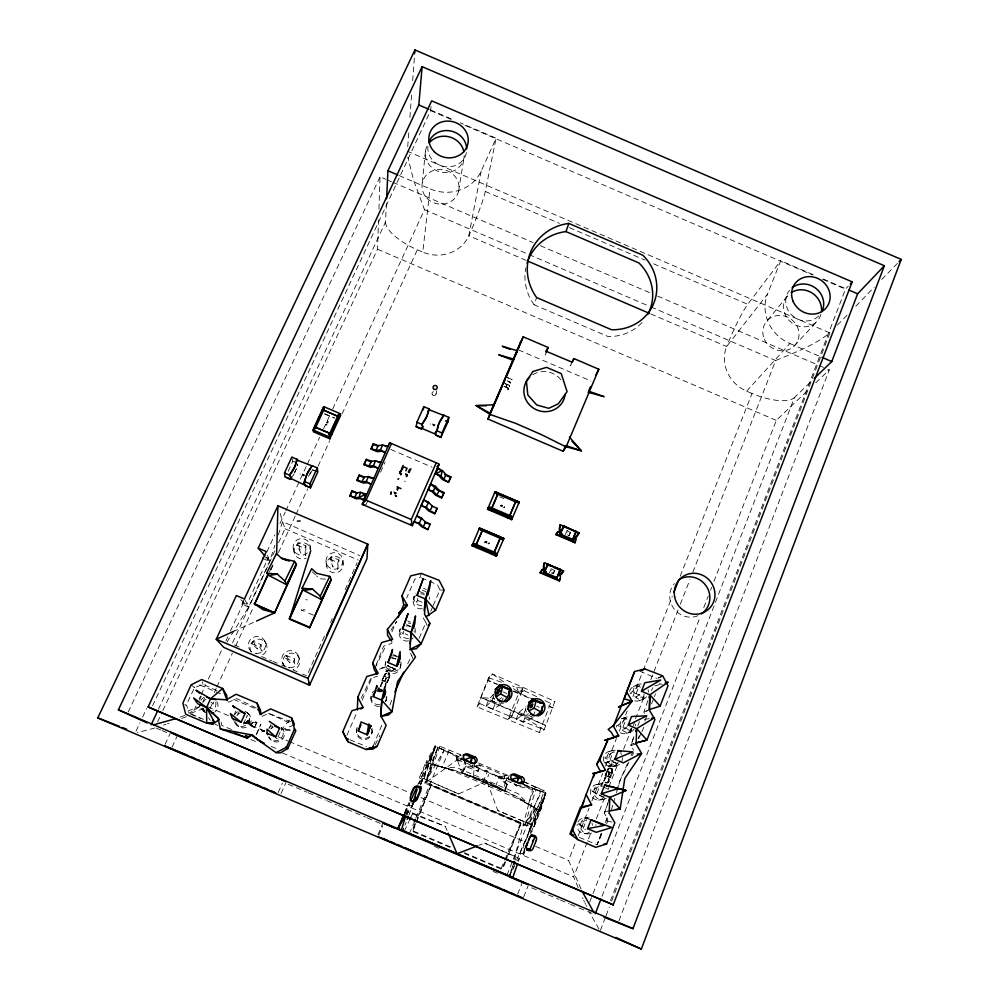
<?xml version="1.0" encoding="UTF-8"?>
<svg xmlns="http://www.w3.org/2000/svg" width="999" height="999" viewBox="0 0 999 999"><rect width="100%" height="100%" fill="white"/><g stroke="black" fill="none" stroke-linecap="round" stroke-linejoin="round"><path stroke-width="0.75" stroke-dasharray="5 3.75" d="M606.193 782.542L608.641 782.492L609.14 778.296L608.641 782.492L606.618 783.079M606.843 771.403L609.04 768.568L612.512 769.068L612.075 773.638L612.512 769.068L610.864 768.169L612.512 769.068L612.262 772.602M294.63 658.965L294.58 665.097L293.444 661.613L294.63 658.965L286.701 655.594L285.514 658.229L290.047 662.824L286.701 655.594M501.148 505.856L501.336 504.957L500.337 505.993C501.411 503.571 501.585 507.305 500.686 505.606L501.336 504.957M464.947 759.377L462.525 772.976L463.261 773.813L503.833 791.158L506.918 784.615L513.286 780.881M608.653 768.78L607.33 771.203C611.113 775.773 614.185 770.479 610.539 768.593M389.473 677.472L389.585 674.013L388.161 673.201L389.935 675.212L389.448 677.597L389.585 674.013L386.276 673.588L383.753 676.286L388.986 678.658L389.448 677.597M162.837 710.639L377.522 249.213L378.546 219.942M378.921 209.166L380.057 176.811L385.789 179.271M608.641 782.492L608.653 778.571M305.931 545.891L305.519 555.606L304.77 548.451L305.931 545.891L298.114 542.557L296.953 545.104L301.049 553.371L298.114 542.557M433.816 425.749L433.878 424.338L433.991 425.824L435.015 424.825L433.991 425.824M476.436 765.409L480.669 765.734L478.334 767.319L478.159 771.328L465.546 766.508L465.059 760.801M509.665 385.252C508.766 388.311 509.902 385.964 509.24 385.589M158.404 709.29L385.514 221.99L386.463 201.81M338.998 560.014L337.849 562.574L337.512 569.268L338.998 560.014L331.193 556.68L330.045 559.24L333.042 567.032L331.193 556.68M388.648 677.959C375.861 673.276 396.765 681.33 387.212 673.476M303.334 475.886L303.421 474.438L303.334 475.886L304.583 474.925L303.509 475.674M325.949 424.925L327.023 424.775L325.724 424.775M385.639 685.002L385.389 683.391L385.264 687.262L385.639 685.002L384.627 686.85M485.714 541.371C485.314 544.393 486.401 539.31 484.84 542.307L485.689 541.421M510.614 383.329L507.967 381.131L510.327 382.492L510.227 383.791L509.44 381.531L510.714 382.567M460.089 761.051L456.468 759.34L456.743 755.569L456.468 759.34L458.066 761.176L460.826 760.576L462.112 758.478L458.066 761.176L456.743 755.569L435.552 746.29L419.418 777.771L422.565 779.882L426.361 779.882L458.691 793.918L486.688 781.293L452.859 769.792L425.874 762.412L419.418 777.771L424.026 778.708L458.691 793.918M407.729 146.641L408.878 131.294M409.902 117.482L411.625 94.455M412.662 80.644L414.722 53.022M433.566 424.75L432.767 423.863L433.129 425.099M326.473 423.014L327.21 422.39L327.909 423.214L327.585 422.315M303.097 474.862L302.647 474.1M501.885 506.443L502.41 506.88M486.176 542.12L487.1 541.795L486.301 542.332L486.925 543.206M425.412 151.486L421.965 185.714M532.18 831.73L529.408 829.595L531.031 824.699L497.814 810.576L486.85 781.343L518.943 797.677L540.297 811.263L534.253 826.51L529.408 829.595L527.559 836.85M152.572 705.806L430.656 110.602L431.081 106.431M433.391 424.712L433.454 424.275M370.879 698.039L371.091 696.216M385.514 221.99A36.451 13.174 26 0 0 417.332 249.762L422.752 252.085L430.02 188.848A39.136 36.239 14.1 0 0 481.181 171.104L496.103 138.224L460.327 122.827M504.557 386.625L508.466 388.224L507.679 390.284L508.466 388.224L503.409 386.039M389.36 675.911L389.585 674.013L388.673 677.834M302.909 474.825L302.297 473.951L302.647 475.212M506.918 784.615L496.166 775.349L505.856 780.244L503.346 790.546L473.364 777.16L474.712 762.761L505.094 775.699L507.155 775.174L506.593 778.034L503.908 778.783L471.903 765.346M504.645 507.005L504.358 506.393M488.761 543.931L488.136 543.643L489.16 542.944M381.943 691.345L377.997 689.66L379.108 687.037L378.746 689.41L382.28 690.921L378.746 689.41M458.591 191.071L464.073 157.243M379.108 687.037L377.997 689.66M430.507 423.863L430.619 424.188M371.965 733.016L372.177 731.718M382.043 680.331C386.526 673.089 379.92 681.131 384.802 680.956C388.923 674.675 382.804 681.83 386.963 681.867L388.611 679.47L387.287 682.579L382.043 680.331L383.329 677.372M385.227 664.435L385.639 662.137M611.937 771.765L612.512 769.068L611.488 772.976M300.012 473.813L300.087 474.3M382.255 682.542L380.419 686.213L382.18 687.187M383.728 676.423L385.164 673.613L387.425 672.976M436.039 394.056L436.638 390.821M386.276 673.588L384.465 674.662L384.74 675.574L384.74 674.2M481.181 171.104L468.843 235.776A35.215 32.955 13.7 0 1 422.752 252.085M384.802 680.956L385.914 678.321M526.123 260.389L468.843 235.776A36.513 3.097 -67.7 0 0 485.277 191.446L496.103 138.224M608.728 780.107L607.255 782.329A2.323 2.26 73.3 0 1 605.631 782.429L603.633 781.368L604.919 777.185L605.819 776.872L603.633 781.368L605.968 777.434L605.319 777.634M612.137 770.903L612.512 769.068M251.348 723.313L251.411 726.011L254.545 727.796L256.968 722.414L252.859 721.678L250.737 724.937L251.411 726.011M386.963 681.867L388.062 679.245M477.01 706.842L479.707 703.558L480.994 697.527L488.049 680.456L492.345 673.975L554.932 701.41L544.13 729.72L539.31 732.517L477.01 706.842L488.561 677.709L492.345 673.975L506.018 683.491M387.287 682.579L382.055 680.207M403.783 631.218L403.159 634.065L401.748 632.392L407.829 634.977M399.313 631.98L399.925 629.208M421.153 573.389L420.229 577.385L414.822 579.233L406.68 597.964M417.869 598.251L416.895 602.335L415.946 599.637L423.201 602.734M386.251 699.899L386.675 698.101M386.076 700.661L386.513 698.888M413.249 599.85L414.26 595.841M516.545 785.102L514.31 783.99L516.083 785.888L540.696 791.308L545.841 793.306L519.967 853.371L523.114 854.257L524.6 848.451M508.091 389.735L508.304 388.249M460.964 754.957L458.379 756.518L437.924 747.352L424.887 783.129L426.136 782.329L430.869 764.073L437.924 747.352L439.835 746.228L460.964 754.957L459.727 758.066L424.887 783.129L524.637 825.611L527.897 825.649L537.05 809.277L544.318 790.958L525.124 782.254M510.027 874.737L512.387 865.808M513.961 859.864L532.854 788.423L521.428 783.728M403.584 827.971L402.822 830.768L406.143 822.177M407.055 815.384L408.204 811.188L413.598 803.146M486.85 781.343L518.843 798.513L540.297 811.263L545.554 792.644L536.475 809.527L529.408 829.595L531.406 834.952M400.224 667.869L400.861 665.621M611.388 809.914L613.086 804.145M613.511 802.709L614.785 798.388M616.483 792.632L620.292 779.67L628.508 761.388M540.571 810.451L545.841 793.306L532.854 788.423L518.469 785.464L516.083 785.888L514.885 781.63M524.962 784.889L535.851 789.422L524.637 825.611L541.645 791.42L544.318 790.958M406.181 814.585L407.043 811.787L408.204 811.188L445.267 826.36L447.614 831.817M409.091 802.509L407.842 805.281L411.65 807.042L413.037 802.597M503.346 790.546L495.616 786.563L461.875 772.926L457.342 759.752L458.379 756.518M536.688 696.665L524.188 690.709L523.314 688.099L518.893 692.869L508.066 719.205L511.476 716.932L523.314 688.099L516.695 687.512L512.475 686.038M501.76 506.143L502.572 505.482L501.648 505.806M226.948 642.182L248.626 607.117L269.63 561.401L274.925 545.204M278.296 534.902L282.617 521.653L279.645 511.538M457.117 756.917L435.552 746.29L429.695 764.085L435.289 745.666L425.874 762.412L452.347 769.942L486.688 781.293M616.87 789.959L620.292 779.67L628.97 762.175M254.545 727.796L256.243 722.764L255.482 721.827L252.547 722.539L250.737 724.937L254.545 727.796L250.737 724.937L253.709 726.773M426.136 782.329L433.329 764.41L450.374 769.854L520.192 799.749L535.402 808.166L527.897 825.649L426.136 782.329L437.924 747.352M433.216 605.544L439.922 589.947L437.55 584.777L438.698 581.406M606.555 823.825L607.804 821.091L607.13 817.944L604.37 813.236L608.366 801.747M641.995 322.54A45.979 43.219 25.4 0 1 608.016 336.501L534.115 304.782L536.6 297.552M382.692 682.242L380.419 686.213L381.855 682.08L382.667 682.367M608.853 800.286L604.37 813.236L609.19 813.111M518.419 861.35L519.43 858.441L484.59 843.094L478.808 845.329M647.876 700.599L643.831 712.15L645.192 714.447M495.616 786.563L499.1 776.735L508.878 778.92M424.026 778.708L429.545 763.248M439.835 746.228L433.329 764.41L450.374 769.854M243.381 724.138L247.265 715.546L246.229 717.931M379.383 669.23L388.074 666.321L394.742 668.606L392.245 671.053L385.914 671.303L388.174 670.704L389.198 668.331L388.074 666.321L378.396 668.643M519.967 853.371L524.25 853.783L523.114 854.257L524.737 849.899M531.231 832.492L545.841 793.306L529.408 829.595M601.361 833.453L597.165 844.729L579.245 837.374M601.398 833.228L597.215 844.33L602.197 833.391M512.949 865.771L509.14 875.836L514.41 866.408M515.122 860.014L516.208 857.142L484.59 843.094M389.91 704.982L392.108 699.188M618.968 920.753L829.295 369.88L824.999 368.032M516.246 719.405L523.588 714.385L532.367 718.131L523.176 722.152L516.246 719.405L518.918 712.449L526.023 706.555M503.908 778.783L505.094 775.699M539.31 732.517L550.574 703.284L554.932 701.41M610.514 900.648L845.491 289.136L848.351 286.014M600.411 930.356L605.444 917.244M606.006 915.783L609.365 907.042M611.6 901.21L829.857 332.917L832.017 330.694M413.374 802.759L411.65 807.042L410.964 805.594L412.038 802.821M420.841 784.178L435.552 746.29L418.319 783.99M408.916 815.022L413.361 803.571M420.567 784.952L435.552 746.29L419.031 783.366L417.232 784.502M539.098 809.889L533.191 825.211L534.253 826.51M589.635 902.322L592.444 895.054M593.006 893.606L700.386 616.358M703.758 607.642L708.266 596.028M710.514 590.222L711.638 587.325M713.885 581.518L776.285 420.392L807.866 390.297M602.035 896.303L794.417 397.602L812 380.631M523.176 722.152L525.911 715.147L528.421 713.686M506.893 785.214L507.292 784.203L499.063 776.66L486.975 772.389L474.812 766.458M578.184 887.686L573.663 876.86L590.684 833.353M596.353 818.843L604.295 798.538M608.841 786.937L618.481 762.287M623.588 749.225L632.105 727.472M635.501 718.768L644.58 695.566M650.824 679.62L678.059 610.002M680.331 604.195L689.972 579.545M692.806 572.29L775.649 360.539C794.317 352.784 813.873 345.579 829.857 332.917L407.38 151.249M627.272 726.71L623.551 729.07L631.405 730.381L634.69 721.99M637.799 725.811L639.472 721.528M651.548 690.596L652.647 687.774M638.086 738.523L639.21 735.614M644.867 721.103L646.565 716.745M651.598 703.82L653.895 697.926M654.407 696.64L655.519 693.756M486.026 706.518L491.77 700.811L500.549 704.557L492.982 709.265L486.026 706.518L488.748 699.575L493.518 694.168M503.833 791.158L504.645 790.958L507.292 784.203L504.957 790.072M524.837 851.847L523.114 854.257L524.587 850.499M581.031 888.985L568.531 860.401L575.936 841.545M578.221 835.751L589.048 808.191M591.895 800.948L602.722 773.388M605.569 766.146L616.395 738.586M619.255 731.343L627.222 711.038M632.929 696.54L642.619 671.89M643.181 670.441L672.252 596.478M680.219 576.186L752.022 393.469A36.364 13.112 20.1 0 0 794.417 397.602M583.166 828.483L586.563 819.817L578.783 823.9L583.166 828.483L585.626 829.532M603.958 797.377L596.615 794.242L599.974 785.676L602.422 786.712M609.914 760.364L613.249 751.885L604.72 757.991L618.281 763.923L610.814 761.55L613.511 760.027M623.076 726.835L626.373 718.443L617.507 725.524L631.405 730.381M636.113 693.643L639.372 685.339L630.144 693.393L636.113 693.643L644.392 697.177L636.151 696.99L641.895 692.931M602.335 782.317C600.948 788.061 601.46 781.68 603.109 782.517L602.072 784.602L603.109 782.517M605.044 775.411L606.468 772.364L605.044 775.411L610.526 777.609L611.7 774.6L610.926 774.412L609.939 776.935L610.926 774.412M609.028 765.833L611.026 765.734L611.962 763.323L610.801 761.3L603.746 762.886M605.781 775.162C609.053 769.093 603.296 776.81 608.029 775.986L609.015 773.451L608.029 775.986M607.33 771.203L607.492 769.754L609.04 768.568M608.329 776.248C611.613 770.341 606.093 777.434 610.177 776.897M610.289 777.647L611.7 774.6M411.65 807.042L413.349 802.697M420.754 783.903L435.552 746.29M492.982 709.265L495.729 702.285L488.748 699.575M413.074 830.843L415.909 823.688M416.483 822.252L431.206 785.052L521.128 823.326L506.143 860.539M752.022 393.469L746.64 391.158A35.115 32.83 35.9 0 1 726.623 346.528L767.444 294.23L780.743 260.727L816.345 276.049M375.911 665.484L383.641 646.116L391.558 643.418L392.12 642.12M415.584 823.663L412.737 830.793L452.684 847.789M416.146 822.239L431.206 785.052M523.114 854.257L524.25 851.41M517.669 894.142L522.377 882.329M523.688 896.952L528.021 886.051M527.172 837.249L523.951 845.291A3.634 3.521 87.9 0 0 524.487 848.975M271.029 569.954L273.801 563.061M539.36 788.311L535.152 787.1L528.246 804.282L535.402 808.166M505.569 861.975L502.997 868.181L501.048 869.018L464.597 853.633M506.955 875.062L540.696 791.308L521.391 783.691M295.991 469.717L296.378 468.756L292.495 476.448M545.229 355.082L546.765 351.311M483.091 781.992L486.975 772.389M533.391 715.609L534.927 711.825M479.707 703.558L511.476 716.932L513.861 711.126L480.994 697.527L494.218 698.663M513.249 691.37L520.254 694.405L523.314 688.099M487.849 776.785L488.823 774.412M523.588 714.385L525.661 709.352M373.164 746.078L382.355 723.813M475.661 765.734L478.334 767.319L465.546 766.508L462.525 772.976L465.546 766.508L469.38 764.847L478.159 771.328L480.669 765.734M294.755 472.702L295.579 470.716M549.5 572.652L551.273 568.718L554.845 570.242L553.396 573.751L551.011 572.739M565.284 534.515L567.07 530.556L570.616 532.08L569.18 535.551L565.634 534.028M551.848 573.276L552.272 572.252M553.546 573.001L554.507 570.666L551.273 568.718M568.831 536.026L570.616 532.08M501.585 702.035L503.146 698.264M409.403 833.603L413.561 823.576M415.946 817.844L443.918 750.536M491.77 700.811L493.331 697.04M295.155 471.728L295.442 471.016M449.113 750.449L441.97 767.532L455.981 767.294L518.581 793.955L528.246 804.282L520.192 799.749M414.897 823.476L412.375 829.682L413.161 831.668L451.86 848.213M417.282 817.794L430.931 785.177L521.128 823.326L505.644 860.189M505.044 861.613L502.072 868.705L464.098 852.646M404.358 813.473L407.842 805.281L410.964 805.594M377.934 834.714L382.892 823.001M378.696 835.289L382.704 825.836M404.42 813.298L407.38 806.318M419.118 638.311L425.886 622.552L423.239 617.981M430.769 611.213L432.604 606.955M426.361 779.882L432.829 764.822L452.347 769.942M505.057 783.066L507.417 777.584L496.166 775.349M501.186 868.418L504.208 861.375M504.807 859.964L520.529 823.313M256.156 734.939L260.926 724.1L254.97 737.662M384.478 676.186L384.765 675.449M346.953 735.276L357.292 711.5M362.175 700.262L371.903 677.921L377.51 676.236M391.958 631.805L396.316 621.79M509.627 876.223L545.841 793.306L534.04 826.835L531.031 824.699M278.197 792.557L282.342 783.154M281.069 793.531L285.639 783.166M488.998 543.656L489.098 542.819M278.421 736.013L280.12 732.192M324.488 636.101L306.805 675.799L302.572 674M330.519 622.539L332.28 618.581M345.142 589.697L357.105 562.849M365.946 504.845L367.857 500.574M380.569 472.177L385.027 462.237M269.231 728.246L270.916 724.487M271.591 728.558L272.59 726.323M631.031 755.756L632.929 751.535M234.128 714.797L235.826 711.038M237.725 714.148L238.736 711.912M288.187 471.353L292.62 461.613L291.845 457.043M251.885 643.893L253.097 641.271L261.026 644.655L262.1 651.248L259.84 647.277L251.885 643.893L257.555 648.975L253.097 641.271M259.84 647.277L261.026 644.655M210.065 708.428L212.387 703.358M404.907 813.298L409.378 803.533M638.698 738.573L641.271 732.941M641.92 731.53L643.843 727.309M199.563 700.074L201.286 696.328M327.622 421.828C328.346 421.74 327.197 422.302 327.472 420.854L328.446 422.028M202.685 702.26L204.87 697.489M274.812 550.886L232.08 643.955L239.123 646.965M278.534 542.782L284.99 528.733L282.617 521.653L359.927 555.681M269.443 571.715L271.391 567.469M214.236 692.682L216.184 688.436M216.833 687.025L232.405 653.059M235.652 645.991L253.821 606.368M270.692 569.567L273.938 562.499M278.471 552.584L295.342 515.796M295.991 514.385L307.68 488.911M318.057 466.271L329.732 440.796M342.07 413.911L417.332 249.762M607.255 769.804L608.291 768.293L610.139 767.944M172.053 747.165L177.397 735.589M244.455 598.975L248.626 607.117L241.97 604.283L242.969 600.973M241.97 604.283L243.893 600.137M195.954 705.981L192.058 714.472L203.534 719.355M199.213 698.913L200.512 696.091M201.174 694.68L205.732 684.777M208.329 679.12L222.003 649.425M225.911 640.946L227.859 636.7M230.469 631.043L244.143 601.348M266.933 551.86L274.737 534.89M279.945 523.576L285.165 512.262M285.814 510.851L306.643 465.596M307.292 464.185L319.668 437.312M323.576 428.833L329.433 416.108M332.692 409.041L424.488 209.653L413.736 180.607L407.792 157.23M326.773 422.739L326.923 422.527M609.078 781.131L608.891 781.543A2.997 2.91 73.3 0 1 607.28 782.929M165.072 744.442L170.005 733.778M157.58 721.927L162.175 712.05M136.014 731.181L139.972 722.714M142.607 717.07L146.578 708.603M384.74 675.574L385.889 673.801M404.945 813.561L410.065 802.584M404.32 831.243L408.866 821.49M410.826 817.307L412.774 813.124M572.115 362.187L570.379 365.871L571.565 363.436M128.222 712.012L380.057 176.811M507.967 389.985L508.004 388.374M380.419 686.213L382.567 681.693L381.855 682.08M248.876 720.217L249.375 719.193L249.488 725.636L248.926 723.351L247.015 721.877L249.375 719.193L247.889 722.102L244.942 723.701L246.503 722.314L248.913 722.689L248.876 720.217L247.889 722.102L244.418 723.476L249.375 719.193M361.139 698.264L370.529 678.895L371.903 677.921M407.679 663.848L411.713 655.494L410.389 653.196M374.925 668.244L386.363 644.68M603.633 781.368L605.819 776.872L604.919 777.185M632.317 755.456L633.653 752.759M375.174 744.867L379.882 735.426M308.304 476.511L312.812 469.78L316.571 471.378M405.644 814.385L407.043 811.787L445.267 826.36M517.407 861.026L519.43 858.441M424.887 783.129L444.08 750.361M406.618 813.873L408.204 811.188L406.118 809.34M390.859 630.307L396.628 621.528M508.066 719.205L513.861 711.126L545.604 725.411L480.994 697.527M395.354 669.68L395.804 669.055L387.412 665.471L395.354 669.68L387.412 665.471M567.07 530.556L570.254 532.554M252.547 722.539L251.611 724.213L252.248 725.986M489.06 543.593L488.911 543.718M535.939 808.74L525.824 822.14L533.191 825.211L497.814 810.576M650.724 313.911L726.623 346.528A36.451 3.721 -65.8 0 1 747.727 304.295L780.743 260.727M767.507 320.367L787.224 296.241M261.875 731.068L263.661 731.555L264.76 730.269L262.462 730.644L260.614 728.82L263.661 731.555L264.498 731.068L260.702 730.244M289.61 720.004L281.119 729.957L292.907 730.506M746.64 391.158L789.909 343.544A38.998 36.089 35.4 0 1 767.444 294.23M794.43 345.804L816.732 321.616M837.424 325.125L848.238 313.986M855.806 306.193L874.187 287.25M881.767 279.458L897.989 262.749M422.565 779.882L419.031 783.366L421.029 786.438M815.758 382.779L829.295 369.88M485.864 541.271L484.665 542.232L485.651 542.245M498.151 700.411L501.773 697.614M502.035 505.619L502.122 505.581M504.37 507.392L503.608 507.317L504.22 507.604M596.615 794.242L591.82 790.771L599.974 785.676M199.613 706.855L189.073 713.224L186.738 705.644L182.867 703.084M256.169 707.879L236.676 698.588L228.871 702.122L227.535 701.548M216.895 690.634L203.022 684.265L194.568 687.587L186.076 705.356L186.738 705.644M633.329 686.65L637.387 684.69M261.963 716.408L268.431 713.348L292.282 722.339M658.104 677.959L662.687 675.799M649.362 709.565L643.831 712.15L647.951 710.601M486.8 541.845L486.513 542.844M232.942 631.693L256.556 621.016M639.298 700.761L644.168 698.701M516.695 687.512L518.893 692.869L524.188 690.709M203.609 708.466L189.685 713.723M186.376 716.695L181.081 718.718M293.981 725.049L281.119 729.957L294.518 728.933M621.266 718.83L625.162 717.344M187.887 710.951L199.488 706.605M658.329 677.984L662.437 676.46M169.181 723.101L167.57 723.676M184.803 715.484L178.471 717.707M165.971 724.238L163.374 725.149M605.057 763.261L610.801 761.3L617.22 763.473L615.047 766.058L608.816 766.345M154.97 727.959L137.437 732.629M626.523 733.366L630.494 732.092M608.653 766.221L617.22 763.473L615.047 766.058L608.653 766.221L611.026 765.734M385.964 671.266L394.742 668.606L392.27 670.978L385.964 671.266L388.174 670.704M654.695 685.938L662.187 683.803M609.115 751.423L612.849 750.411M636.088 744.068L630.806 745.491L633.553 750.137M634.165 743.431L631.318 744.168L630.806 745.491L634.24 735.676L631.318 744.168L633.853 743.518M604.894 811.887L610.027 810.539M518.469 785.464L516.083 785.888M612.862 766.533L616.658 765.746M607.804 770.541L607.492 769.754M644.305 719.417L650.024 718.518M596.865 784.427L600.436 783.903M598.239 800.037L602.634 799.675M253.434 722.09L256.243 722.764M265.584 557.817L268.369 557.704L247.065 604.058L241.683 603.746M584.49 817.856L587.899 817.831M439.922 589.947L444.193 590.159M276.074 738.486L277.285 738.561M325.487 579.12L319.755 578.758L316.583 575.836M584.24 833.641L587.649 833.853M303.209 609.59L305.12 609.952M486.875 770.791L485.689 770.529L488.012 771.515L486.875 770.791L487.475 771.091M607.804 821.091L612.025 822.077M659.44 683.703L662.3 684.39M472.365 765.671L478.334 767.319M605.232 782.841L605.981 783.054M567.032 532.517L567.157 532.567M551.286 570.566L551.411 570.616M535.851 789.422L541.645 791.42M305.969 599.55L307.255 599.999M488.561 677.709L504.033 683.104M461.875 772.926L473.364 777.16M457.342 759.752L470.442 764.784M518.918 712.449L525.911 715.147M511.476 716.932L544.13 729.72L513.861 711.126M255.482 721.827L256.968 722.414M587.699 911.6L592.007 913.323M498.064 684.54L488.049 680.456L496.453 684.103M513.798 690.958L530.719 698.151M349.887 739.772L366.483 746.59M528.808 697.926L520.254 694.405L518.893 692.869M156.381 728.184L160.689 730.007M162.113 730.619L169.281 733.666M288.212 784.252L306.843 792.182M308.279 792.781L315.434 795.828M316.87 796.44L325.474 800.099M326.898 800.711L336.938 804.982M338.361 805.581L345.529 808.628M346.965 809.24L354.133 812.287M355.557 812.899L365.597 817.17M367.02 817.769L374.188 820.828M375.624 821.428L381.356 823.875M434.378 846.415L441.533 849.462M493.119 871.415L497.427 873.238M531.818 887.861L538.973 890.908M540.409 891.52L559.04 899.45M560.464 900.062L569.068 903.708M570.504 904.32L577.659 907.367M579.095 907.979L586.263 911.026M505.232 383.579L509.353 385.339L505.531 383.628M292.582 461.138L295.117 462.212M421.541 577.934L428.221 580.794M429.558 581.368L437.55 584.777M639.685 671.116L656.955 678.496M284.99 528.733L358.341 560.064M423.501 588.274L426.323 589.472M419.493 591.445L425.025 593.806M296.953 545.104L304.77 548.451M330.045 559.24L337.849 562.574M263.024 558.578L269.63 561.401L266.283 551.573M407.679 620.941L410.514 622.152M406.556 624.625L411.413 626.698M503.021 691.87L506.855 693.493M536.65 706.218L539.198 707.304M308.766 613.174L314.148 615.471M393.119 654.57L397.39 656.38M391.046 657.105L395.916 659.19M607.567 771.153L611.725 772.926M606.605 771.453L612.075 773.638M606.231 772.402L607.005 772.589M608.778 773.488L609.552 773.676M605.282 775.374L610.526 777.609M378.396 688.548L382.692 690.384M378.022 689.535L381.968 691.221M376.586 690.459L380.269 692.02M603.646 787.237L608.379 789.247M285.514 658.229L293.444 661.613M261.563 656.518L271.553 660.776M272.964 661.375L277.198 663.186M281.706 665.109L289.073 668.244M293.007 669.929L297.153 671.69M478.434 762.936L507.155 775.174M459.727 758.066L462.599 759.29M506.593 778.034L509.453 779.257M199.875 684.989L222.165 694.48M233.691 699.387L254.358 708.191M247.015 721.877L248.913 722.689M246.503 722.314L248.926 723.351M207.742 706.83L229.221 715.971M243.544 722.065L265.01 731.206M277.897 736.688L287.924 740.958M289.36 741.57L409.615 792.756M421.066 797.627L525.586 842.12M535.601 846.378L568.531 860.401M231.493 729.507L221.853 725.411L220.979 721.415M271.216 746.415L278.197 749.387M215.01 724.238L217.869 725.461M250.874 739.497L256.606 741.945M282.43 752.934L573.663 876.86M377.522 249.213L776.285 420.392M518.568 349.925L590.983 380.994M507.654 377.747L512.137 379.657L507.255 377.522M504.507 383.566L507.267 384.74M324.687 413.773L334.465 417.957M324.7 413.948L334.478 418.131M390.746 449.45L432.055 467.132M499.787 496.84L503.933 498.613M462.849 773.076L504.645 790.958M430.269 109.89L453.171 119.743M823.463 279.108L846.253 288.923M430.656 110.602L452.11 119.843M464.985 125.375L812.587 274.975M822.602 279.283L845.491 289.136M485.277 191.446L559.44 223.339M569.43 227.635L645.029 260.14M653.583 263.823L747.727 304.295M399.15 175.574L430.02 188.848M789.909 343.544L820.616 356.743M387.212 179.895L391.508 181.731M392.932 182.355L533.141 242.607M540.297 245.679L650.461 293.019M657.617 296.104L817.856 364.96M819.28 365.584L823.576 367.42M424.488 209.653L527.697 253.996M529.12 254.608L649.525 306.343M650.961 306.955L775.649 360.539M505.856 780.244L518.231 785.626M312.712 469.942L316.333 471.615M268.431 713.348L291.296 723.825M190.472 713.873L200.225 718.343M545.017 700.636L550.574 703.284M523.701 781.643L535.152 787.1M603.833 797.252L591.82 790.771M507.205 380.631L510.177 382.217L509.502 381.843M578.783 823.9L584.927 827.509M611.113 768.281L612.674 770.179M388.399 673.314L389.935 675.212M262.125 730.519L263.661 731.555L260.052 728.958M261.176 729.844L263.661 731.555M513.486 688.673L520.954 693.868M203.172 710.751L205.469 712.374M210.976 702.122L213.424 703.97L213.411 701.123M236.313 724.65L238.124 726.061M236.938 725.124L238.736 726.523M191.134 684.827L194.568 687.587L191.82 685.114M312.35 571.94L315.522 574.862M269.955 738.91L271.253 740.109M507.417 777.584L509.39 779.407M240.796 599.737L248.626 607.117M246.99 712.449L249.201 714.585M265.834 556.98L269.63 561.401M202.872 708.378L204.807 710.701M282.879 729.307L281.231 727.334A8.092 7.905 -43.1 0 1 280.045 739.21A8.092 7.905 -43.1 0 1 268.381 737M599.025 929.095L589.735 912.874M202.622 708.641L205.157 712.512M208.541 717.669L210.227 720.242M404.707 481.056L405.194 481.868M608.903 778.333L609.328 779.757M264.435 640.459L266.209 643.843M312.512 469.642L312.25 470.429A31.306 30.407 -0.4 0 0 308.941 475.249M589.51 912.437L589.073 911.55M282.617 663.124L283.728 665.434A8.541 8.379 -30.2 0 1 288.212 653.771A8.541 8.379 -30.2 0 1 299.488 658.978A8.541 8.379 -30.2 0 1 293.094 669.755M586.575 906.355L586.113 905.369M585.639 904.382L584.952 902.884M584.477 901.872L583.766 900.324M583.066 898.763L582.592 897.714M495.042 775.274L495.504 776.46M386.151 683.928L385.364 683.528L385.264 687.262L385.889 683.116L385.764 686.425A2.972 2.947 -41.1 0 1 385.327 687M425.886 622.552L426.86 625.174M298.501 656.218L299.363 658.628M411.713 655.494L412.787 658.553M202.36 681.917L203.022 684.265M293.256 548.364L294.368 553.084M310.052 545.729L310.739 549.7A8.379 8.167 -10.2 0 0 300.412 542.944A8.379 8.167 -10.2 0 0 294.593 553.771A8.379 8.167 -10.2 0 0 306.193 558.141M326.024 561.588L326.573 566.133M342.944 560.576A8.479 8.304 -7.4 0 1 330.507 568.294A8.479 8.304 -7.4 0 1 329.957 553.921A8.479 8.304 -7.4 0 1 342.944 560.576L343.156 564.335A8.354 8.192 -7.8 0 1 330.894 571.94A8.354 8.192 -7.8 0 1 330.357 557.767A8.354 8.192 -7.8 0 1 343.156 564.335M356.456 730.669L356.468 731.992M464.21 155.469A19.568 18.107 14.1 0 1 439.772 171.828A19.568 18.107 14.1 0 1 427.584 145.205M820.916 314.385A19.493 18.044 35.4 0 1 793.468 323.913A19.493 18.044 35.4 0 1 788.398 294.917M294.156 473.676A31.481 30.282 -5.5 0 1 293.032 475.549M532.729 374.762A20.829 19.918 24.1 0 1 560.889 379.807M534.115 304.782A50.325 47.29 23.1 0 1 525.836 267.794M466.421 152.635A19.543 18.082 14.2 0 1 444.48 166.608A19.543 18.082 14.2 0 1 427.934 146.091M818.693 315.984A19.48 18.007 35.2 0 1 792.519 315.759A19.48 18.007 35.2 0 1 789.585 290.222M697.964 615.734A20.517 19.73 49.5 0 1 673.863 608.591A20.517 19.73 49.5 0 1 674.275 583.591M509.403 780.044A3.209 3.147 83.8 0 1 509.403 775.499M462.025 758.853A3.209 3.159 -88.5 0 1 462.038 756.992M533.166 717.157A8.404 8.279 67.7 0 1 525.686 707.916M503.833 702.984A8.392 8.304 67.1 0 1 499.001 702.934M494.505 699.525A8.392 8.304 67.1 0 1 493.281 693.231M216.958 701.71A8.004 7.755 -36.5 0 1 214.91 711.987M204.857 711.9A8.004 7.755 -36.5 0 1 202.46 708.091M203.284 702.122A8.004 7.755 -36.5 0 1 205.981 699.312M215.734 702.16A8.129 7.88 -36.2 0 1 212.762 710.351M204.533 711.5A8.129 7.88 -36.2 0 1 200.662 707.854M200.961 700.336A8.129 7.88 -36.2 0 1 203.696 697.502M247.327 713.136A7.992 7.767 -39.4 0 1 247.814 726.385A7.992 7.767 -39.4 0 1 235.552 721.49M236.938 715.596A7.992 7.767 -39.4 0 1 239.872 713.061M244.942 711.176A8.104 7.892 -39.1 0 1 247.09 724.2A8.104 7.892 -39.1 0 1 234.103 721.515M234.69 714.697A8.104 7.892 -39.1 0 1 237.4 711.85M281.181 727.672A7.967 7.78 -43.4 0 1 281.181 740.421A7.967 7.78 -43.4 0 1 269.043 736.738M270.729 728.995A7.967 7.78 -43.4 0 1 273.389 727.022M268.881 728.296A8.092 7.905 -43.1 0 1 272.115 725.636M421.753 605.781A7.73 7.642 9.9 0 1 415.834 593.069M422.34 590.521A7.73 7.642 9.9 0 1 426.049 591.87M429.27 597.015A7.73 7.642 9.9 0 1 429.27 599.338M422.402 608.703A7.617 7.542 9.4 0 1 415.547 595.791M420.604 593.806A7.617 7.542 9.4 0 1 424.4 594.767M414.835 628.059A7.767 7.717 -1.5 0 1 414.81 633.441M408.466 638.386A7.767 7.717 -1.5 0 1 400.774 626.935M408.266 623.026A7.767 7.717 -1.5 0 1 410.614 623.626M413.074 637.849A7.655 7.605 -2.8 0 1 412.013 639.048M408.504 640.896A7.655 7.605 -2.8 0 1 401.061 628.446M405.919 625.911A7.655 7.605 -2.8 0 1 410.539 626.823M413.998 630.844A7.655 7.605 -2.8 0 1 414.235 631.593M400.249 664.01A7.717 7.667 -28.9 0 1 392.157 673.588A7.717 7.667 -28.9 0 1 385.714 662.899M391.895 658.304A7.717 7.667 -28.9 0 1 395.829 658.865M400.886 661.7A7.83 7.78 -27 0 1 393.082 671.428A7.83 7.78 -27 0 1 385.851 661.338M392.407 655.906A7.83 7.78 -27 0 1 397.115 656.83M386.113 696.765A7.78 7.717 -46.9 0 1 385.701 701.735M379.483 706.405A7.78 7.717 -46.9 0 1 372.29 694.268M376.923 691.158A7.78 7.717 -46.9 0 1 382.392 691.92M386.775 696.515A7.892 7.83 -46.2 0 1 384.815 702.072M379.807 704.72A7.892 7.83 -46.2 0 1 373.601 691.146M378.022 689.098A7.892 7.83 -46.2 0 1 382.043 689.672M371.603 729.095A7.867 7.755 -54 0 1 364.011 739.672A7.867 7.755 -54 0 1 357.13 728.795M372.053 728.508A7.98 7.88 -53.7 0 1 363.711 738.448A7.98 7.88 -53.7 0 1 357.118 727.434M644.168 693.943A7.667 7.443 60.6 0 1 634.665 700.836M629.445 691.32A7.667 7.443 60.6 0 1 640.771 687.287M646.653 696.765A7.792 7.555 60.3 0 1 637.025 698.326A7.792 7.555 60.3 0 1 633.603 688.935A7.792 7.555 60.3 0 1 642.032 684.115M648.076 689.76A7.792 7.555 60.3 0 1 648.376 692.095M631.231 728.021A7.73 7.505 65.4 0 1 619.08 731.917M616.42 727.047A7.73 7.505 65.4 0 1 616.358 725.436M622.027 718.606A7.73 7.505 65.4 0 1 628.034 719.767M634.203 729.183A7.842 7.617 65.1 0 1 624.525 731.68A7.842 7.617 65.1 0 1 620.529 722.19A7.842 7.617 65.1 0 1 629.108 717.057M635.451 724.312A7.842 7.617 65.1 0 1 635.414 725.898M619.53 764.347A7.905 7.667 70.1 0 1 607.392 760.289A7.905 7.667 70.1 0 1 615.247 750.237M620.716 753.221A7.905 7.667 70.1 0 1 621.578 754.582M622.427 757.654A7.905 7.667 70.1 0 1 622.027 760.801M617.707 762.712A7.792 7.567 70.4 0 1 607.467 765.796A7.792 7.567 70.4 0 1 604.258 755.256A7.792 7.567 70.4 0 1 614.485 752.172M606.331 798.114A7.967 7.73 75 0 1 594.018 793.631A7.967 7.73 75 0 1 602.847 783.978M608.403 788.236A7.967 7.73 75 0 1 608.728 788.973M604.283 796.653A7.855 7.617 75.3 0 1 593.706 798.651A7.855 7.617 75.3 0 1 591.583 787.774A7.855 7.617 75.3 0 1 602.147 785.726M591.608 833.104A8.042 7.78 79.6 0 1 580.456 826.897A8.042 7.78 79.6 0 1 589.522 817.956M595.854 824.575A8.042 7.78 79.6 0 1 595.953 825.386M589.51 832.03A7.917 7.667 79.9 0 1 577.197 824.3M577.984 821.965A7.917 7.667 79.9 0 1 589.635 819.704M591.908 822.939A7.917 7.667 79.9 0 1 592.419 825.299M307.48 552.872A8.504 8.292 -9.8 0 1 293.856 550.324A8.504 8.292 -9.8 0 1 301.024 538.636A8.504 8.292 -9.8 0 1 309.815 549.063M251.236 652.122A8.566 8.367 -28.1 0 1 254.695 640.072A8.566 8.367 -28.1 0 1 266.446 644.405A8.566 8.367 -28.1 0 1 260.689 655.606M527.497 836.625A3.621 3.521 87 0 1 528.184 835.838M297.49 464.11L297.227 465.621A31.481 30.282 -5.5 0 0 297.49 464.11M506.943 384.603L506.593 386.401L506.943 384.603M607.13 817.944L605.032 823.588L607.13 817.944M304.245 611.238L301.211 609.852L304.245 611.238M553.046 707.929L547.352 705.569L553.046 707.929M426.785 198.039A18.606 17.32 13.9 0 0 458.154 192.607A18.606 17.32 13.9 0 0 436.551 169.655A18.606 17.32 13.9 0 0 426.785 198.039M764.347 339.111A18.544 17.245 35.6 0 0 795.541 344.53A18.544 17.245 35.6 0 0 782.904 315.696A18.544 17.245 35.6 0 0 764.347 339.111M432.405 394.742A2.048 1.973 13.6 0 0 435.926 394.393A2.048 1.973 13.6 0 0 433.791 391.608A2.048 1.973 13.6 0 0 432.405 394.742M289.61 667.707A8.679 8.504 -29.7 0 0 298.164 655.419A8.679 8.504 -29.7 0 0 283.266 654.42A8.679 8.504 -29.7 0 0 289.61 667.707M256.219 653.471A8.704 8.479 -27.7 0 0 264.847 641.221A8.704 8.479 -27.7 0 0 249.912 640.197A8.704 8.479 -27.7 0 0 256.219 653.471"/><path stroke-width="1.5" d="M560.289 569.318L556.505 578.945L543.718 573.451L547.514 564.373L560.289 569.318L556.505 578.945M276.623 554.632L277.934 505.756L367.782 544.13L366.958 558.778L309.553 685.214L223.739 647.377L216.259 639.235L236.313 595.529L244.455 598.975L266.283 551.573L258.229 548.151L277.934 505.756M357.342 710.077L357.817 697.19L366.845 676.46L378.171 673.289L372.677 663.074L381.618 642.569L392.632 639.41L387.387 629.333L407.33 605.219L401.948 595.928L410.701 575.849L421.153 573.389L439.085 580.282L444.193 590.159L435.552 610.277L426.086 616.72M651.448 718.281L654.308 717.831L636.688 728.658L636.088 744.068L641.708 753.521L624.775 778.483L620.179 808.99L609.477 811.013M497.852 692.757L498.476 691.308L497.577 693.506L499.288 690.646L498.239 693.131M615.784 809.452L620.179 808.99L609.852 797.402L601.273 793.755L604.695 785.014L626.073 790.521L609.852 797.402L609.19 813.111L614.847 822.726L606.58 844.005L595.779 847.314L577.847 839.672L569.967 833.915L580.531 807.117L591.608 804.819L586.126 794.48L594.405 773.476L605.456 770.204L599.75 759.902L607.954 739.123L618.706 735.863L613.249 725.699L632.155 701.198L626.585 691.845L634.615 671.49L644.83 668.943L662.687 675.799L668.006 685.764L660.089 706.156L649.362 709.565L649.899 694.829L668.181 682.092L665.184 682.941M530.382 707.841L531.306 705.306L530.681 706.755M386.613 198.701L387.924 170.754L418.818 104.97L422.115 66.658L884.365 265.734L632.954 928.67L603.995 917.194M531.193 705.544L530.819 706.405M390.634 493.743L391.283 491.92L390.684 494.305L390.909 492.557M531.568 706.518L530.981 707.217L532.03 704.994M410.114 643.856L411.113 632.404L414.76 623.963L415.522 615.896L411.113 632.404L410.065 647.627L415.484 657.017L397.54 681.605L391.97 711.75L388.549 714.947L380.819 716.408L381.818 700.224L384.54 687.562L385.552 691.595L381.818 700.224L380.694 715.759L386.151 725.299L377.135 746.29L373.164 748.925L366.059 749.5L348.077 741.832L345.741 738.074L348.501 739.21M400.512 473.376L400.874 474.725L400.711 472.814M497.752 693.031L497.44 693.93M424.125 610.689L425.524 599.025L429.133 590.671L430.744 580.669L425.524 599.025L424.513 614.11L429.92 623.413L421.178 643.743L416.246 648.713L409.627 649.587L421.178 643.743L411.113 632.404L402.609 628.771L407.954 613.848L402.609 628.771M414.722 53.022L414.947 49.95L901.223 259.403L641.346 949.05L97.777 717.894L414.947 49.95M575.986 531.78L564.16 526.048L563.299 526.323L559.552 535.302L572.252 540.759L575.986 531.78L563.299 526.323M406.88 475.512L405.706 473.901L406.955 475.162L406.431 476.573L406.88 474.712M421.029 786.438L420.766 788.848L419.418 787.312L416.795 787.162M441.083 437.412L436.126 435.202L441.083 437.412L442.008 432.954L448.863 417.395L443.918 415.234L443.057 415.659M493.681 553.521L500.661 537.075L482.792 529.445L475.749 545.729L493.681 553.521L500.661 537.075L482.679 529.507M634.615 671.49L613.423 726.298M310.564 487.774L305.507 485.676L303.958 482.704L306.843 474.338L312.25 465.721L317.282 467.919L317.819 471.915L310.564 487.774L309.977 483.841L317.282 467.919M436.213 434.515L421.653 428.284A30.769 29.608 9.6 0 0 422.54 427.147M336.638 420.479L330.532 433.803L329.845 438.811L313.299 431.73L313.936 427.947L315.209 428.496L324.263 408.878L323.851 406.693L340.409 413.773L340.484 415.609L329.845 438.811L329.27 434.515L338.286 414.885L340.409 413.773L329.72 437.075L313.099 429.97L323.851 406.693L324.001 408.554M509.203 516.92L516.108 500.649L498.239 493.144L491.383 509.165L509.203 516.92L516.108 500.649M312.25 465.721L311.676 466.034A31.468 6.231 24.3 0 1 312.025 465.909L311.725 466.371A31.681 30.744 -0.2 0 0 305.032 480.931L304.77 481.718A31.543 5.894 24.2 0 0 305.319 485.302L305.632 484.827M423.326 409.752L423.838 406.68L428.833 408.766L429.682 410.589M416.933 422.215L421.878 424.375L422.664 426.985L421.69 428.721L416.158 426.723L416.933 422.215L423.838 406.68M366.945 734.677L368.781 724L370.704 725.961L366.945 734.677L358.291 730.993L361.089 721.94L370.704 725.961M305.382 485.339L290.846 478.509A31.481 30.282 -5.5 0 0 291.77 477.347M436.076 435.314L435.264 433.091L437.025 430.856L438.811 423.638L443.918 415.234M428.833 408.766L427.048 415.871L421.878 424.375M391.695 653.958L392.507 649.475L387.999 662.487L396.553 666.133L400.237 657.604L400.112 651.535L396.553 666.133M563.611 570.953L561.588 574.25L559.477 575.312L563.611 570.953L544.393 562.737L543.543 565.971L544.28 568.256L541.795 569.855L540.109 572.739L559.315 580.943L559.74 578.658M557.604 531.793L555.931 534.64L575.024 542.807L575.174 537.225L579.295 532.867L560.202 524.7L559.24 528.583L559.702 530.756L560.202 524.7M535.202 837.387L535.364 836.525L531.181 835.851L531.406 834.952L535.202 837.387L532.604 841.008M389.498 443.519L389.647 442.719L439.21 464.085L412.375 525.699L362.325 504.408L389.647 442.719M296.915 459.165L294.942 466.433L289.523 475.149L291.046 478.484L290.309 479.183L285.227 476.948L284.49 472.939L291.845 457.043L297.615 459.765M261.064 714.572L260.352 709.864L257.055 703.134L236.164 694.243L226.336 699.799L210.564 698.788L206.83 697.202M440.859 437.2L447.914 421.903L448.863 417.395M470.492 762.487L471.653 757.03L463.836 760.077M314.523 426.898L331.119 433.866L339.011 416.833L322.427 409.59L314.523 426.898L331.119 433.866L338.923 416.67M531.568 707.242L532.679 703.97L531.63 707.205M448.514 482.255L443.731 479.308L440.934 476.048L442.357 470.579L437.637 468.194L435.252 473.826L438.786 475.512L442.332 479.433L448.514 482.255L450.874 476.885L446.141 474.725L442.357 470.579L435.252 473.826M559.315 580.943L560.501 577.31L559.765 575.024M575.024 542.807L576.223 539.135L575.486 536.875M406.705 476.061L406.955 475.162M360.527 492.357L359.091 497.44L354.707 497.627L349.912 495.679L352.098 490.809L356.88 492.757L360.527 492.357L365.896 494.18L363.811 500.162L360.614 498.563L356.206 498.801L349.912 495.679M572.252 540.759L576.036 531.131M529.07 710.926L534.04 708.191L536.226 700.898L544.168 703.945L540.746 711.875L536.588 715.396M496.203 696.902L500.574 693.918L502.809 686.65L510.751 689.685L507.292 697.602L503.971 701.498M448.201 833.178L457.018 853.633L401.373 829.969L405.744 815.983M413.499 801.123L417.182 789.285M310.739 550.749L289.498 619.18L309.603 627.759L331.231 579.482L329.732 576.373L316.783 573.326L311.638 568.668L302.085 588.199L303.634 590.334L321.453 599.587L331.231 579.482L309.603 627.759M566.096 446.928L541.57 434.69L515.484 423.289L489.572 414.285L523.201 336.8L548.139 347.477L546.053 351.223L572.115 362.187L573.938 358.566L598.801 369.255L566.096 446.928L563.149 451.261L487.962 419.043L520.979 341.233L518.568 348.301M493.943 404.757L489.897 414.335L476.136 405.619L493.943 404.757L493.568 405.869M380.819 716.408L391.97 711.75L381.818 700.224L373.226 696.565L376.885 685.501L376.96 687.936M626.585 691.845L624.25 698.838L632.155 701.198L618.531 706.955L632.155 701.198M305.507 485.676L310.352 487.549M608.853 800.299L609.852 797.402M635.714 731.48L636.688 728.658L628.209 725.049L631.555 716.495L646.815 715.808L628.209 725.049M509.627 876.223L512.837 877.384L517.407 864.272M648.888 697.714L649.899 694.829L641.458 691.233L644.78 682.767L660.739 680.069L641.458 691.233M527.022 263.187A50.325 47.29 23.1 0 1 565.958 231.568L568.856 223.426L642.844 255.232A46.628 43.769 25.4 0 1 653.571 303.746A46.628 43.769 25.4 0 1 611.525 329.732L536.6 297.552A51.024 47.89 23.1 0 1 568.856 223.426M399.912 472.34L399.612 473.151L401.148 470.616L399.912 472.34L400.437 471.416M581.58 807.067L586.126 794.48M417.07 595.416L423.239 578.621L417.07 595.416L425.524 599.025L435.552 610.277M525.824 847.002L527.447 842.644M513.486 864.322L514.572 861.45M394.855 691.957L403.646 672.19M546.203 352.547L548.139 347.477M613.211 904.832L852.184 281.855L431.668 100.849L148.114 706.955L613.211 904.832L148.114 706.955M814.197 378.509L831.78 361.538L857.641 293.818L884.365 265.734M407.255 819.317L408.366 816.458M413.911 802.135L415.584 797.839M595.304 913.748L600.911 899.212M673.95 592.132L678.521 580.531M587.587 828.658L591.058 819.829L611.713 827.497L596.216 832.329L587.587 828.658L604.083 825.461L591.058 819.829M614.81 759.215L618.206 750.574L632.729 751.947L614.81 759.215L623.339 762.849L640.272 753.97L637.262 754.02M397.215 488.986L397.889 487.262L397.59 490.122L397.277 489.485M583.828 801.373L570.978 833.978L573.726 835.114M593.531 776.76L595.004 773.026L605.456 770.204M613.249 725.699L608.141 729.432L611.138 732.092L613.873 736.725L613.349 738.049L604.582 740.359L607.954 739.123M525.949 847.14L527.659 842.869M528.796 840.022L529.92 837.162M434.777 513.723L437.137 508.354L432.38 506.206L428.496 502.235L423.751 499.825L421.141 505.756L424.725 507.017L428.559 510.901L434.777 513.723L437.137 508.354M590.409 386.813L588.673 391.146L604.083 396.653L588.061 392.282M533.678 840.022L530.469 848.064A3.634 3.521 87.9 0 1 526.873 850.286M441.67 497.952L444.018 492.582L439.285 490.422L435.439 486.363L430.719 483.966L428.121 489.872L431.68 491.146L435.464 495.129L441.67 497.952L444.018 492.582M413.948 801.323L415.671 797.04M527.822 709.527L530.282 703.496L533.241 701.51L536.226 700.898M531.143 706.293L531.73 704.857M373.164 746.078L372.015 748.863L369.255 747.727M559.09 574.413L560.189 571.74M572.614 541.608L573.788 538.761M329.72 437.075L330.557 435.052L329.27 434.515L330.557 435.052M495.429 695.716L497.927 689.697L502.809 686.65M498.251 692.257L498.838 690.833M414.16 822.14L415.347 819.28M543.718 573.451L548.326 564.21M559.552 535.302L564.16 526.048M520.154 344.081L523.201 336.8M498.002 692.407L498.376 691.533M478.933 529.458L479.483 528.134L481.456 528.833L480.931 530.082L501.423 538.848L503.808 538.536L496.253 556.093L471.965 545.716L472.49 544.467L475.012 543.906L495.554 552.684L496.89 554.895L496.253 556.093L492.307 552.934L477.035 546.253L476.448 547.627M494.43 493.269L495.054 491.783L497.027 492.445L496.491 493.693L516.87 502.41L519.23 502.135L511.688 519.655L487.549 509.328L488.149 507.917L490.646 507.355L511.076 516.083L512.387 518.294L511.688 519.655L507.829 516.371M563.149 451.261L565.534 445.566M410.901 794.03L412.587 790.047M491.783 554.183L492.932 551.473M507.242 517.757L507.767 516.508M495.017 553.946L495.554 552.684L494.955 554.07L496.89 554.895L472.49 544.467L474.425 545.292L475.012 543.906M501.96 537.587L501.423 538.848L501.96 537.587L503.808 538.536L503.146 539.822M510.539 517.332L511.076 516.083L510.477 517.47L512.387 518.294L488.149 507.917L490.059 508.741L490.646 507.355L492.582 509.852L491.995 511.226M517.395 501.173L516.87 502.41L517.395 501.173L519.23 502.135L518.506 503.558M403.758 814.859L397.889 828.658L401.373 829.969M503.808 538.536L479.483 528.134L471.965 545.716L476.985 546.378M519.23 502.135L495.054 491.783L487.549 509.328L492.532 509.989M367.37 734.889L369.218 730.606M383.179 698.276L385.015 694.043L383.953 693.593M397.003 666.258L398.813 662.075M482.792 529.445L475.749 545.729L493.706 553.309M522.802 783.716L523.701 781.643L519.517 782.617M358.291 730.993L360.989 724.774M373.226 696.565L375.899 690.396M387.999 662.487L391.071 655.381M419.33 523.201L414.023 521.977L417.744 522.976L421.628 526.748L427.859 529.582L423.314 526.972L419.33 523.201L421.503 518.181L416.758 515.759L419.867 518.044M434.952 513.299L429.945 510.839L426.323 507.23L428.496 502.235M441.845 497.502L436.85 495.029L433.291 491.333L435.439 486.363M423.314 526.972L425.449 522.052L421.503 518.181M345.741 738.074L342.782 731.668L351.923 710.714L363.087 707.442L357.817 697.19M398.176 617.507L403.746 604.707L401.948 595.928M514.373 357.717L516.783 352.16M487.962 419.043L491.121 411.513M492.882 407.729L502.097 386.501M503.334 383.678L505.169 379.433M506.318 376.785L513.773 359.628M515.759 354.795L516.958 352.023M227.248 700.237L226.598 695.104L222.602 688.461L201.698 679.557L191.134 684.827L182.867 703.084L185.702 714.223L206.718 723.164L212.762 724.113L219.355 719.517L206.556 707.529L197.839 703.82L193.681 697.989L206.556 707.529L217.982 718.119L220.367 728.97L250.899 734.789L275.999 752.647L280.357 752.871L287.749 748.538L286.488 747.277L294.518 728.933L291.496 717.794L270.617 708.903L260.027 714.497L257.055 703.134M427.859 529.582L430.219 524.213L425.449 522.052M410.489 523.913L412.375 525.699L411.263 519.517L436.039 463.236M405.844 470.879L407.03 468.231L403.521 466.733L402.185 469.755M408.316 472.165L409.578 469.318M409.165 472.527L410.876 468.681M448.701 481.793L450.874 476.885M368.456 476.56L364.348 477.01L359.278 475.049L357.043 479.87L361.825 481.818L366.246 481.518L368.456 476.56L373.614 478.321L369.942 477.784M375.562 460.751L371.428 461.301L366.358 459.353L364.136 464.148L368.906 466.083L373.364 465.684L375.562 460.751L380.694 462.512L378.259 462.162M382.642 445.03L378.122 445.616L373.351 443.718L371.191 448.514L375.961 450.437L380.444 449.937L382.642 445.03L387.862 446.578L385.339 446.378M275.699 736.962L267.033 729.22L266.983 733.254L275.699 736.962L279.608 728.184L269.305 721.415M308.766 682.529L309.553 685.214L308.067 678.396L367.782 544.13L326.561 635.639M401.336 469.393L403.121 465.359M421.116 428.921L416.158 426.723M354.707 497.627L356.88 492.757M375.961 450.437L378.122 445.616M362.262 503.683L366.084 500.199L391.221 444.068M289.498 619.18L302.959 589.41M350.012 496.291L352.098 490.809M366.246 481.518L370.954 484.253L367.757 482.667L363.336 483.017L357.13 480.507L359.278 475.049M373.364 465.684L378.047 468.419L374.862 466.858L370.404 467.307L364.21 464.81L366.358 459.353M380.444 449.937L385.127 452.659L381.93 451.123L377.435 451.673L371.253 449.2L373.351 443.718M397.103 665.821L398.838 661.962M470.616 762.649L471.778 760.089L471.653 757.03M241.134 722.252L230.369 713.611L232.417 718.543L241.134 722.252L245.092 713.498L232.68 705.818L234.54 707.804M383.191 698.051L385.015 694.043M295.891 566.083L274.625 612.837L256.556 621.016M404.27 814.697L397.889 828.658L405.032 816.558M411.301 799.337L417.045 786.775M206.556 707.529L214.498 722.277L206.718 723.164L206.556 707.529L210.564 698.788L222.602 688.461L226.998 700.099M285.639 560.027L281.556 558.291L276.423 553.633L266.733 573.076L268.806 575.474L286.638 584.727L296.353 563.923L274.625 612.837L254.52 604.27L268.144 574.55M290.272 479.158L285.227 476.948M302.884 589.185L289.298 618.593L309.453 627.185M600.474 771.29L596.678 764.472L607.629 740.746M430.219 524.213L425.062 522.402M151.161 724.824L157.755 710.701M409.528 820.092L410.826 817.307M147.065 722.951L118.394 709.802L422.115 66.658M268.032 574.313L254.52 604.27M321.453 599.587L320.267 596.141L329.732 576.373M286.638 584.727L284.952 581.068L294.518 561.338L281.556 558.291M572.152 362.212L573.938 358.566M595.779 375.224L598.801 369.255M516.833 782.229L519.33 777.334L511.238 779.47M339.56 415.434L338.286 414.885L339.573 415.609L340.409 413.773M322.989 408.341L324.263 408.878L323.002 408.516L323.851 406.693M368.906 466.083L371.428 461.301M361.825 481.818L364.348 477.01M443.731 479.308L446.141 474.725M436.85 495.029L439.285 490.422M429.945 510.839L432.38 506.206M579.295 532.867L577.272 536.188L575.174 537.225M517.769 779.67L519.33 777.334M596.678 764.472L599.75 759.902M540.109 572.739L544.28 568.256M555.931 534.64L560.089 530.144M544.393 562.737L543.444 566.595L543.906 568.793M498.738 691.695L499.05 690.933M254.97 737.662L264.223 743.431L260.789 741.97L252.023 734.677L247.365 738.036L220.367 728.97M428.196 625.461L429.92 623.413M338.536 419.867L337.262 419.33L340.484 415.609M850.274 283.941L852.184 281.855M899.063 261.638L901.223 259.403M407.33 605.219L398.751 613.149L407.33 605.219L403.746 604.707M508.803 691.595L510.751 689.685M250.899 734.789L247.365 738.036L234.515 732.991M397.877 479.345L398.776 478.571M436.925 466.645L438.948 464.947M498.239 493.144L491.383 509.165L509.228 516.708M360.764 709.065L363.087 707.442M313.099 429.97L315.209 428.496L313.936 427.947M396.228 493.094L395.629 492.819M275.999 752.647L286.488 747.277M591.608 804.819L580.719 808.191M232.942 631.693L216.259 639.235L308.067 678.396M640.971 670.579L644.83 668.943M614.697 737.499L618.706 735.863L613.873 736.725M477.372 845.891L457.155 853.695L512.837 877.384M175.412 718.743L153.346 724.887M601.273 793.755L618.481 788.486M366.059 749.5L377.135 746.29M635.576 743.056L646.927 740.072L654.932 719.467L649.338 710.077L649.899 694.829L660.089 706.156M595.004 773.026L592.619 773.576L594.405 773.476M636.388 742.869L646.927 740.072L636.688 728.658M442.757 416.108A30.832 8.142 23.7 0 1 443.643 415.447L443.406 415.871A31.044 29.97 17.6 0 0 437.125 430.094L436.813 430.894A30.919 7.817 23.7 0 0 435.989 434.952L436.026 434.99M268.806 575.474L277.322 574.15L284.952 581.068M421.378 428.721L421.416 428.708A31.031 7.805 24.4 0 0 422.09 424.587L422.39 423.788A31.131 29.933 9.8 0 0 428.721 409.578L443.681 415.434M303.634 590.334L312.637 589.223L320.267 596.141M297.352 521.116L300.15 520.966M312.063 465.909L296.79 459.99A31.843 30.619 -5.4 0 1 290.06 474.537L289.81 475.324A31.781 5.869 24.8 0 1 290.522 478.971L290.497 478.971M603.908 844.105L606.58 844.005M486.301 405.769L476.136 405.619L490.259 413.236M526.386 849.375L530.269 849.737L526.298 848.051M302.085 588.199L312.637 589.223M266.733 573.076L277.322 574.15M546.053 351.223L546.765 351.311M362.325 504.408L364.735 504.695M623.226 790.109L626.073 790.521L604.695 785.014L608.978 786.837M216.221 699.712L210.564 698.788L196.029 690.222L199.525 693.144M565.272 446.553L581.356 450.836L569.418 437.013M428.121 489.872L433.291 491.333M421.141 505.756L426.323 507.23M517.395 350.774L502.272 346.253L510.289 349.4M565.834 445.542L581.356 450.836L571.977 441.246M395.666 495.866L396.591 496.428L395.429 495.242M352.21 491.421L357.255 493.306M362.612 493.606L366.208 494.98M522.377 882.329L528.558 884.689L382.892 823.001L387.162 824.824M563.261 571.366L553.633 567.37M540.422 572.315L559.652 580.544M576.423 532.38L578.921 533.341M556.268 534.165L575.387 542.345M373.426 444.405L378.421 446.353M367.644 460.489L371.391 461.95M359.315 475.674L364.335 477.634M97.777 717.894L119.455 726.373M122.34 727.509L126.673 729.195M282.23 558.379L289.298 561.151M499.488 685.127L508.079 688.623M531.655 699.113L540.222 702.634M437.025 430.856L442.008 432.954M304.907 481.718L309.977 483.841M445.442 420.854L447.914 421.903M118.394 709.802L632.954 928.67M283.529 780.469L170.617 732.442L177.397 735.589M178.821 736.201L187.412 739.859M190.285 741.071L194.58 742.894M197.44 744.118L220.342 753.858M223.214 755.082L227.51 756.905M230.369 758.129L246.116 764.822M248.976 766.046L253.271 767.869M256.144 769.093L260.439 770.916M263.299 772.127L279.046 778.833M281.905 780.044L286.201 781.88M390.01 826.036L394.28 827.846M509.565 876.885L520.954 881.73M187.238 755.169L164.448 745.778L276.161 793.281M191.546 756.992L194.418 758.216M197.29 759.44L201.586 761.263M204.458 762.487L208.766 764.31M211.626 765.534L220.242 769.193M224.538 771.028L227.41 772.252M230.282 773.463L234.59 775.299M237.45 776.523L241.758 778.346M244.63 779.57L248.938 781.393M256.106 784.452L260.414 786.275M263.274 787.499L267.582 789.335M270.454 790.546L274.762 792.382M383.079 838.448L387.362 840.271M390.209 841.483L394.493 843.293M397.352 844.517L401.623 846.328M404.483 847.539L413.037 851.185M415.884 852.397L420.167 854.22M423.014 855.431L427.297 857.242M430.144 858.466L434.428 860.276M437.275 861.488L441.558 863.311M444.405 864.522L452.972 868.168M455.819 869.38L460.102 871.19M462.949 872.414L467.232 874.225M470.079 875.436L474.363 877.259M477.21 878.471L481.493 880.294M484.34 881.505L492.894 885.139M495.754 886.363L500.024 888.173M502.884 889.385L507.155 891.208M510.014 892.419L514.285 894.242M378.134 836.65L523.139 898.313L517.145 895.454M559.815 532.742L562.025 533.678L559.677 532.679M560.764 534.215L572.677 539.298M541.795 569.855L546.241 571.753L543.868 570.741M544.892 572.489L556.88 577.597M426.748 594.53L427.784 594.979M412.624 627.21L413.673 627.659M497.927 689.697L500.474 690.784M618.206 750.574L621.041 751.785M498.039 700.287L501.873 701.922M530.444 714.11L534.265 715.746M398.364 660.227L399.413 660.676M462.599 759.29L472.639 763.573M510.889 779.869L519.492 783.528M369.38 727.309L370.454 727.759M257.854 709.677L260.19 710.664M240.122 711.375L245.092 713.498M274.638 726.073L279.608 728.184M245.467 735.451L248.451 736.725M330.544 433.978L331.818 434.528M397.04 486.9L401.024 488.611M546.54 564.323L550.799 566.146M366.084 500.199L411.263 519.517M418.818 104.97L428.846 109.278M849.1 290.147L857.641 293.818M565.958 231.568L638.935 262.949A45.979 43.219 25.4 0 1 647.739 314.485M387.924 170.754L397.739 174.975M822.015 357.342L831.78 361.538M527.559 261.001L649.288 313.299M547.514 564.373L556.018 568.031M499.25 685.314L507.654 688.948M322.427 409.59L339.011 416.833M284.49 472.939L289.523 475.149M532.117 698.763L541.883 703.034M615.933 937.449L641.346 949.05M209.977 722.826L212.762 724.113M444.505 474.575L449.388 476.873M443.781 493.119L437.649 490.247L430.719 483.966M440.934 476.048L435.739 473.289L437.637 468.194L439.685 469.742M394.218 492.195L394.817 493.019M534.04 708.191L540.746 711.875M500.574 693.918L507.292 697.602M297.053 459.49L297.115 459.528A31.693 6.206 24.9 0 1 297.952 460.689M423.751 499.825L426.86 502.122M285.801 746.99L287.749 748.538L295.854 730.644L294.518 728.933M428.908 409.103L428.958 409.153A30.957 8.117 24.5 0 1 429.47 410.414M258.229 548.151L264.885 555.881M593.943 912.549L582.192 891.433M212.562 719.954L214.498 722.277M495.054 491.783L496.491 493.693M479.483 528.134L480.931 530.082M400.674 474.525L400.449 473.813M294.518 561.338L296.528 564.672M395.492 495.529L395.866 496.166M572.352 829.432L577.847 839.672M391.458 640.971L387.562 635.327L387.387 629.333M377.01 674.113L374.263 669.63L372.677 663.074M342.782 731.668L348.077 741.832M262.787 557.929L263.024 558.578M425.524 599.025L428.946 615.459M394.655 492.594L394.842 493.756M357.043 479.87L357.13 480.507M364.136 464.148L364.21 464.81M371.191 448.514L371.253 449.2M429.62 142.42A19.568 18.107 14.1 0 1 449.575 136.963A19.568 18.107 14.1 0 1 463.898 151.811M791.233 292.62A19.493 18.044 35.4 0 1 811.712 292.769A19.493 18.044 35.4 0 1 821.503 310.989M565.134 394.255A20.829 19.918 24.1 0 1 535.826 409.503A20.829 19.918 24.1 0 1 529.732 377.123M428.721 142.632A19.543 18.082 14.2 0 1 449.962 130.844A19.543 18.082 14.2 0 1 466.72 148.888M792.12 287.749A19.48 18.007 35.2 0 1 816.171 288.586A19.48 18.007 35.2 0 1 821.827 311.725M678.958 579.582A20.517 19.73 49.5 0 1 706.443 586.351A20.517 19.73 49.5 0 1 701.385 613.898M520.242 783.653A3.209 3.147 83 0 0 519.955 777.846L512.837 774.824A3.209 3.147 83.8 0 0 511.026 774.625M473.651 763.798A3.209 3.159 90 0 0 473.389 758.016L466.283 754.982A3.209 3.159 -88.5 0 0 463.061 755.444M413.149 788.711A3.609 3.546 -74.3 0 1 417.807 786.787A3.609 3.546 -74.3 0 1 419.667 791.495L416.321 799.475A3.609 3.546 -73.7 0 1 410.077 800.087M528.671 702.285A8.404 8.279 67.7 0 1 539.872 703.009M541.945 706.693A8.404 8.279 67.7 0 1 538.586 715.821M495.017 689.56A8.392 8.304 67.1 0 1 506.768 688.573M508.853 691.246A8.392 8.304 67.1 0 1 506.043 701.947M199.95 705.644A8.129 7.88 -36.2 0 1 199.862 704.869M213.586 712.824A8.004 7.755 -36.5 0 1 212.138 713.411M233.704 720.004A8.104 7.892 -39.1 0 1 233.616 719.23M267.495 734.677A8.092 7.905 -43.1 0 1 267.332 733.016M427.235 592.882A7.73 7.642 9.9 0 1 428.196 594.118M413.186 625.411A7.767 7.717 -1.5 0 1 414.148 626.648M398.988 658.266A7.83 7.78 -27 0 1 399.95 659.527M384.64 691.47A7.892 7.83 -46.2 0 1 385.614 692.732M370.666 725.636A7.98 7.88 -53.7 0 1 371.116 726.298M531.106 835.089A3.621 3.521 87 0 1 533.341 836.625M513.773 359.116L513.349 360.339L498.713 354.807L513.773 359.116M365.896 494.18L363.811 500.162L359.091 497.44L365.896 494.18M536.338 840.334L533.079 848.488A3.684 3.571 87.6 0 1 528.409 850.486A3.684 3.571 87.6 0 1 526.473 845.678L529.732 837.524A3.671 3.571 86.6 0 1 534.39 835.539A3.671 3.571 86.6 0 1 536.338 840.334M420.604 791.071L417.207 799.175A3.671 3.596 -73.9 0 1 412.475 801.148A3.671 3.596 -73.9 0 1 410.577 796.353L413.986 788.248A3.659 3.596 -74.5 0 1 418.718 786.288A3.659 3.596 -74.5 0 1 420.604 791.071M532.917 371.516L526.398 381.143L527.797 394.905L536.763 404.995L548.763 408.304L558.279 403.821L567.082 391.67L561.238 373.614L546.528 367.357L532.917 371.516M274.625 612.837L263.087 609.715L254.208 603.633L274.625 612.837M475.124 757.092L467.907 754.02A3.247 3.209 -89 0 0 463.711 755.756A3.247 3.209 -89 0 0 465.422 760.014L472.652 763.086A3.247 3.209 89.4 0 0 476.848 761.35A3.247 3.209 89.4 0 0 475.124 757.092M522.39 777.222L515.172 774.15A3.259 3.197 83.3 0 0 510.988 775.898A3.259 3.197 83.3 0 0 512.724 780.157L519.942 783.241A3.259 3.197 82.6 0 0 524.125 781.493A3.259 3.197 82.6 0 0 522.39 777.222M293.681 722.864L291.496 717.794L293.981 725.049L293.681 722.864M434.278 151.686A19.818 18.307 14.3 0 0 467.457 145.28A19.818 18.307 14.3 0 0 443.818 121.453A19.818 18.307 14.3 0 0 434.278 151.686M793.156 301.398A19.743 18.232 35.2 0 0 826.273 307.717A19.743 18.232 35.2 0 0 813.186 276.973A19.743 18.232 35.2 0 0 793.156 301.398M674.637 596.84A20.817 19.992 49.4 0 0 707.941 609.752A20.817 19.992 49.4 0 0 701.261 574.687A20.817 19.992 49.4 0 0 674.637 596.84M433.479 388.661A2.085 1.998 13.7 0 0 437.05 388.311A2.085 1.998 13.7 0 0 434.89 385.489A2.085 1.998 13.7 0 0 433.479 388.661M528.221 706.006A8.529 8.392 67.1 0 0 539.822 715.059A8.529 8.392 67.1 0 0 541.658 700.461A8.529 8.392 67.1 0 0 528.221 706.006M495.192 691.92A8.516 8.417 66.2 0 0 506.793 700.973A8.516 8.417 66.2 0 0 508.691 686.4A8.516 8.417 66.2 0 0 495.192 691.92"/></g></svg>
